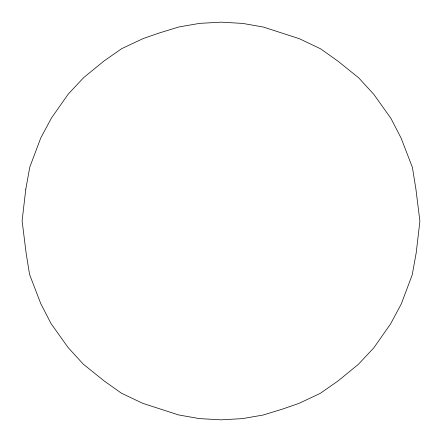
<?xml version="1.0" encoding="UTF-8"?>
<svg xmlns="http://www.w3.org/2000/svg" width="442" height="442" viewBox="0 0 442 442"><rect width="100%" height="100%" fill="white"/><g stroke="black" fill="none" stroke-linecap="round" stroke-linejoin="round"><path stroke-width="0.66" d="M25.802 189.126L22.1 220.807L26.039 252.493L29.559 274.471L40.786 303.671L51.04 323.583L68.167 347.616L83.278 364.142L104.019 380.838L121.379 393.159L142.589 403.275L178.601 414.939L199.292 418.591L220.84 419.834L242.409 418.629L263.178 415.021L282.344 409.143L298.864 403.43L320.279 393.352L337.898 381.065L358.291 364.412L373.744 347.92L390.579 323.92L401.248 304.024L412.22 274.847L416.198 252.874L419.9 221.193L415.961 189.507L412.441 167.529L401.214 138.329L390.96 118.417L373.833 94.384L358.722 77.858L337.981 61.162L320.621 48.841L299.411 38.725L263.399 27.061L242.708 23.409L221.16 22.166L199.591 23.371L178.822 26.979L159.656 32.857L143.136 38.57L121.721 48.648L104.102 60.935L83.709 77.588L68.256 94.08L51.421 118.08L40.752 137.976L29.78 167.153L25.802 189.126"/></g></svg>
